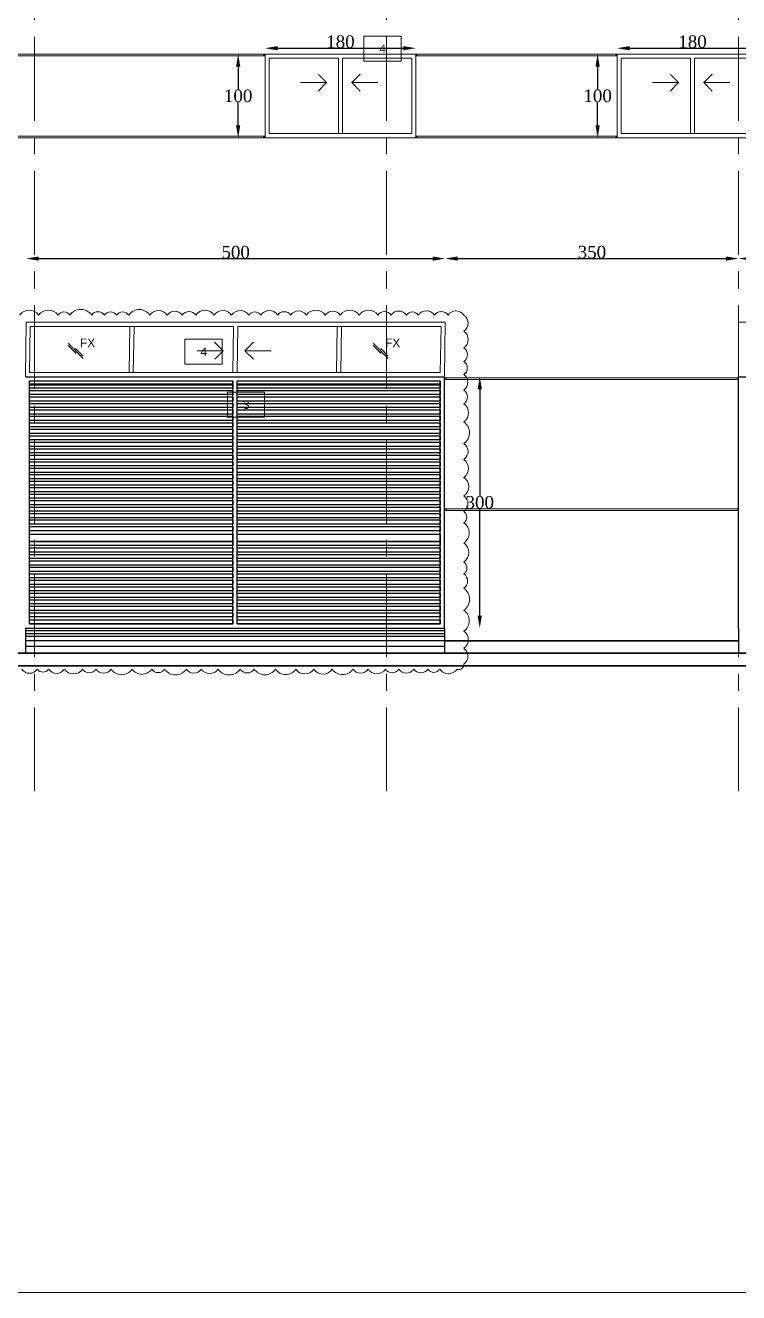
# Model space of a CAD drawing. Header units: millimetres. Extents: x -9083 to 924194, y -232449 to 321637.
# Drawn here: x 9123 to 17631, y 64923 to 80044 of the extents above; entities that cross this region are included whole.
import ezdxf
from ezdxf.enums import TextEntityAlignment as Align

# ---------------------------------------------------------------- set-up
doc = ezdxf.new("R2010")
doc.units = ezdxf.units.MM
doc.header["$LTSCALE"] = 400
doc.header["$MEASUREMENT"] = 0
doc.header["$PDMODE"] = 3
doc.linetypes.add('CENTER', pattern=[2, 1.25, -0.25, 0.25, -0.25])
doc.linetypes.add('CENTERX2', pattern=[4, 2.5, -0.5, 0.5, -0.5])
doc.layers.get('0').update_dxf_attribs({"lineweight": 0, "true_color": 0xff1414})
doc.layers.get('Defpoints').update_dxf_attribs({"color": 8, "lineweight": 5})
doc.layers.add('AXIES', color=7, linetype='CENTER', lineweight=0, true_color=0x949596)
for name, color, linetype in [('DOORS', 1, 'Continuous'), ('ELE', 2, 'Continuous'), ('HACH', 8, 'Continuous')]:
    doc.layers.add(name, color=color, linetype=linetype)
for name, color, linetype, lineweight in [('ELEVATION 00', 7, 'Continuous', 30), ('ELEVATION 02', 3, 'Continuous', 18), ('ELEVATION WINDOW', 5, 'Continuous', 5), ('FINISH', 3, 'Continuous', 9), ('REVC', 210, 'Continuous', 0), ('ROOMS DIMENSION', 3, 'Continuous', 5), ('TAG ELEVATIONS DETAIL', 8, 'Continuous', 9)]:
    doc.layers.add(name, color=color, linetype=linetype, lineweight=lineweight)
doc.styles.add('ROMAN', font='times.ttf')
doc.styles.get("Standard").update_dxf_attribs({"font": 'GOTHIC.TTF', "height": 220})
doc.styles.add('WA-GV03-ELEV & SEC.-TYPE A$0$BOLD', font='romantic.ttf')
doc.styles.add('WA-GV03-ELEV & SEC.-TYPE A$0$Standard', font='arial.ttf')
doc.dimstyles.new('ELEV DIM', dxfattribs={"dimtxt": 150, "dimasz": 150, "dimexe": 0.06, "dimexo": 0.06, "dimgap": 0.03, "dimtad": 1, "dimtih": 1, "dimtoh": 1, "dimdec": 0, "dimlfac": 0.1, "dimzin": 13, "dimdsep": 46, "dimtxsty": 'ROMAN', "dimcen": 0.09, "dimdle": 0.06, "dimse1": 1, "dimse2": 1, "dimclrd": 256, "dimclre": 256, "dimclrt": 3, "dimadec": 0, "dimazin": 0, "dimtfac": 1, "dimtdec": 0, "dimtix": 1, "dimtmove": 2, "dimatfit": 3, "dimfxl": 0.06, "dimtolj": 1, "dimtzin": 0, "dimarcsym": 0})

# ---------------------------------------------------------------- blocks, each defined once
blk = doc.blocks.new('*D509')
at = {"layer": 'Defpoints', "color": 0, "transparency": 16777216}
for p in [(9131, 76352), (3289, 72702), (3831, 72702)]:
    blk.add_point(p, dxfattribs=at)
at = {"layer": 'ROOMS DIMENSION', "lineweight": -2, "transparency": 16777216}
for p, q in [((3289, 76202), (3289, 74603)), ((3289, 72852), (3289, 74450))]:
    blk.add_line(p, q, dxfattribs=at)
at = {"layer": 'ROOMS DIMENSION', "transparency": 16777216}
for points in [[(3264, 76202), (3314, 76202), (3289, 76352)], [(3264, 72852), (3314, 72852), (3289, 72702)]]:
    blk.add_solid(points, dxfattribs=at)
at = {"layer": 'ROOMS DIMENSION', "color": 3, "transparency": 16777216, "insert": (3289, 74527), "char_height": 150, "attachment_point": 5, "style": 'ROMAN'}
blk.add_mtext('\\A1;365', dxfattribs=at)
blk = doc.blocks.new('*D511')
at = {"layer": 'Defpoints', "color": 0, "transparency": 16777216}
for p in [(24198, 79702), (3384, 78702), (24103, 78702)]:
    blk.add_point(p, dxfattribs=at)
at = {"layer": 'ROOMS DIMENSION', "lineweight": -2, "transparency": 16777216}
for p, q in [((24103, 79552), (24103, 79278)), ((24103, 78852), (24103, 79125))]:
    blk.add_line(p, q, dxfattribs=at)
at = {"layer": 'ROOMS DIMENSION', "transparency": 16777216}
for points in [[(24078, 79552), (24128, 79552), (24103, 79702)], [(24078, 78852), (24128, 78852), (24103, 78702)]]:
    blk.add_solid(points, dxfattribs=at)
at = {"layer": 'ROOMS DIMENSION', "color": 3, "transparency": 16777216, "insert": (24103, 79202), "char_height": 150, "attachment_point": 5, "style": 'ROMAN'}
blk.add_mtext('\\A1;100', dxfattribs=at)
blk = doc.blocks.new('WA-GV03-ELEV & SEC.-TYPE A$0$RCSS TG')
blk.add_lwpolyline([(28718, -28969), (29160, -28969), (29160, -29267), (28718, -29267)], close=True)
at = {"style": 'WA-GV03-ELEV & SEC.-TYPE A$0$BOLD'}
blk.add_attdef('CH', text='', height=80, dxfattribs=at).set_placement((28932, -29118), align=Align.MIDDLE)
blk = doc.blocks.new('*D536')
at = {"layer": 'Defpoints', "color": 0, "transparency": 16777216}
for p in [(2831, 78702), (3289, 76352), (9131, 76352)]:
    blk.add_point(p, dxfattribs=at)
at = {"layer": 'ROOMS DIMENSION', "lineweight": -2, "transparency": 16777216}
for p, q in [((3289, 78552), (3289, 77603)), ((3289, 76502), (3289, 77450))]:
    blk.add_line(p, q, dxfattribs=at)
at = {"layer": 'ROOMS DIMENSION', "transparency": 16777216}
for points in [[(3264, 78552), (3314, 78552), (3289, 78702)], [(3264, 76502), (3314, 76502), (3289, 76352)]]:
    blk.add_solid(points, dxfattribs=at)
at = {"layer": 'ROOMS DIMENSION', "color": 3, "transparency": 16777216, "insert": (3289, 77527), "char_height": 150, "attachment_point": 5, "style": 'ROMAN'}
blk.add_mtext('\\A1;235', dxfattribs=at)
blk = doc.blocks.new('*D513')
at = {"layer": 'Defpoints', "color": 0, "transparency": 16777216}
for p in [(11756, 79702), (10660, 78702), (11661, 78702)]:
    blk.add_point(p, dxfattribs=at)
at = {"layer": 'ROOMS DIMENSION', "lineweight": -2, "transparency": 16777216}
for p, q in [((11661, 79552), (11661, 79278)), ((11661, 78852), (11661, 79125))]:
    blk.add_line(p, q, dxfattribs=at)
at = {"layer": 'ROOMS DIMENSION', "transparency": 16777216}
for points in [[(11636, 79552), (11686, 79552), (11661, 79702)], [(11636, 78852), (11686, 78852), (11661, 78702)]]:
    blk.add_solid(points, dxfattribs=at)
at = {"layer": 'ROOMS DIMENSION', "color": 3, "transparency": 16777216, "insert": (11661, 79202), "char_height": 150, "attachment_point": 5, "style": 'ROMAN'}
blk.add_mtext('\\A1;100', dxfattribs=at)
blk = doc.blocks.new('*D514')
at = {"layer": 'Defpoints', "color": 0, "transparency": 16777216}
for p in [(16044, 79702), (6850, 78702), (15949, 78702)]:
    blk.add_point(p, dxfattribs=at)
at = {"layer": 'ROOMS DIMENSION', "lineweight": -2, "transparency": 16777216}
for p, q in [((15949, 79552), (15949, 79278)), ((15949, 78852), (15949, 79125))]:
    blk.add_line(p, q, dxfattribs=at)
at = {"layer": 'ROOMS DIMENSION', "transparency": 16777216}
for points in [[(15924, 79552), (15974, 79552), (15949, 79702)], [(15924, 78852), (15974, 78852), (15949, 78702)]]:
    blk.add_solid(points, dxfattribs=at)
at = {"layer": 'ROOMS DIMENSION', "color": 3, "transparency": 16777216, "insert": (15949, 79202), "char_height": 150, "attachment_point": 5, "style": 'ROMAN'}
blk.add_mtext('\\A1;100', dxfattribs=at)
blk = doc.blocks.new('*D515')
at = {"layer": 'Defpoints', "color": 0, "transparency": 16777216}
for p in [(20219, 79702), (11573, 78702), (20124, 78702)]:
    blk.add_point(p, dxfattribs=at)
at = {"layer": 'ROOMS DIMENSION', "lineweight": -2, "transparency": 16777216}
for p, q in [((20124, 79552), (20124, 79278)), ((20124, 78852), (20124, 79125))]:
    blk.add_line(p, q, dxfattribs=at)
at = {"layer": 'ROOMS DIMENSION', "transparency": 16777216}
for points in [[(20099, 79552), (20149, 79552), (20124, 79702)], [(20099, 78852), (20149, 78852), (20124, 78702)]]:
    blk.add_solid(points, dxfattribs=at)
at = {"layer": 'ROOMS DIMENSION', "color": 3, "transparency": 16777216, "insert": (20124, 79202), "char_height": 150, "attachment_point": 5, "style": 'ROMAN'}
blk.add_mtext('\\A1;100', dxfattribs=at)
blk = doc.blocks.new('*D521')
at = {"layer": 'Defpoints', "color": 0, "transparency": 16777216}
for p in [(13781, 79771), (11981, 78835), (13781, 78835)]:
    blk.add_point(p, dxfattribs=at)
at = {"layer": 'ROOMS DIMENSION', "lineweight": -2, "transparency": 16777216}
blk.add_line((12131, 79771), (13631, 79771), dxfattribs=at)
at = {"layer": 'ROOMS DIMENSION', "transparency": 16777216}
for points in [[(12131, 79796), (12131, 79746), (11981, 79771)], [(13631, 79796), (13631, 79746), (13781, 79771)]]:
    blk.add_solid(points, dxfattribs=at)
at = {"layer": 'ROOMS DIMENSION', "color": 3, "transparency": 16777216, "insert": (12881, 79848), "char_height": 150, "attachment_point": 5, "style": 'ROMAN'}
blk.add_mtext('\\A1;180', dxfattribs=at)
blk = doc.blocks.new('*D522')
at = {"layer": 'Defpoints', "color": 0, "transparency": 16777216}
for p in [(17981, 79771), (16181, 78835), (17981, 78835)]:
    blk.add_point(p, dxfattribs=at)
at = {"layer": 'ROOMS DIMENSION', "lineweight": -2, "transparency": 16777216}
blk.add_line((16331, 79771), (17831, 79771), dxfattribs=at)
at = {"layer": 'ROOMS DIMENSION', "transparency": 16777216}
for points in [[(16331, 79796), (16331, 79746), (16181, 79771)], [(17831, 79796), (17831, 79746), (17981, 79771)]]:
    blk.add_solid(points, dxfattribs=at)
at = {"layer": 'ROOMS DIMENSION', "color": 3, "transparency": 16777216, "insert": (17081, 79848), "char_height": 150, "attachment_point": 5, "style": 'ROMAN'}
blk.add_mtext('\\A1;180', dxfattribs=at)
blk = doc.blocks.new('*D532')
at = {"layer": 'Defpoints', "color": 0, "transparency": 16777216}
for p in [(14131, 77261), (9131, 76502), (14131, 76502)]:
    blk.add_point(p, dxfattribs=at)
at = {"layer": 'ROOMS DIMENSION', "lineweight": -2, "transparency": 16777216}
blk.add_line((9281, 77261), (13981, 77261), dxfattribs=at)
at = {"layer": 'ROOMS DIMENSION', "transparency": 16777216}
for points in [[(9281, 77286), (9281, 77236), (9131, 77261)], [(13981, 77286), (13981, 77236), (14131, 77261)]]:
    blk.add_solid(points, dxfattribs=at)
at = {"layer": 'ROOMS DIMENSION', "color": 3, "transparency": 16777216, "insert": (11631, 77337), "char_height": 150, "attachment_point": 5, "style": 'ROMAN'}
blk.add_mtext('\\A1;500', dxfattribs=at)
blk = doc.blocks.new('*D505')
at = {"layer": 'Defpoints', "color": 0, "transparency": 16777216}
for p in [(22631, 77261), (17631, 76502), (22631, 76502)]:
    blk.add_point(p, dxfattribs=at)
at = {"layer": 'ROOMS DIMENSION', "lineweight": -2, "transparency": 16777216}
blk.add_line((17781, 77261), (22481, 77261), dxfattribs=at)
at = {"layer": 'ROOMS DIMENSION', "transparency": 16777216}
for points in [[(17781, 77286), (17781, 77236), (17631, 77261)], [(22481, 77286), (22481, 77236), (22631, 77261)]]:
    blk.add_solid(points, dxfattribs=at)
at = {"layer": 'ROOMS DIMENSION', "color": 3, "transparency": 16777216, "insert": (20131, 77337), "char_height": 150, "attachment_point": 5, "style": 'ROMAN'}
blk.add_mtext('\\A1;500', dxfattribs=at)
blk = doc.blocks.new('*D531')
at = {"layer": 'Defpoints', "color": 0, "transparency": 16777216}
for p in [(14123, 75852), (14543, 75852), (14123, 72852)]:
    blk.add_point(p, dxfattribs=at)
at = {"layer": 'ROOMS DIMENSION', "lineweight": -2, "transparency": 16777216}
for p, q in [((14543, 75702), (14543, 74428)), ((14543, 73002), (14543, 74275))]:
    blk.add_line(p, q, dxfattribs=at)
at = {"layer": 'ROOMS DIMENSION', "transparency": 16777216}
for points in [[(14518, 75702), (14568, 75702), (14543, 75852)], [(14518, 73002), (14568, 73002), (14543, 72852)]]:
    blk.add_solid(points, dxfattribs=at)
at = {"layer": 'ROOMS DIMENSION', "color": 3, "transparency": 16777216, "insert": (14543, 74352), "char_height": 150, "attachment_point": 5, "style": 'ROMAN'}
blk.add_mtext('\\A1;300', dxfattribs=at)
blk = doc.blocks.new('DFGG')
at = {"layer": 'AXIES', "linetype": 'CENTERX2'}
for p, q in [((9231.3, 70905.5), (9231.3, 89453.1)), ((13431.3, 70905.5), (13431.3, 89453.1)), ((17631.3, 70905.5), (17631.3, 89453.1))]:
    blk.add_line(p, q, dxfattribs=at)
blk = doc.blocks.new('*D541')
at = {"layer": 'Defpoints', "color": 0, "transparency": 16777216}
for p in [(17631, 77261), (14131, 76502), (17631, 76502)]:
    blk.add_point(p, dxfattribs=at)
at = {"layer": 'ROOMS DIMENSION', "lineweight": -2, "transparency": 16777216}
blk.add_line((14281, 77261), (17481, 77261), dxfattribs=at)
at = {"layer": 'ROOMS DIMENSION', "transparency": 16777216}
for points in [[(14281, 77286), (14281, 77236), (14131, 77261)], [(17481, 77286), (17481, 77236), (17631, 77261)]]:
    blk.add_solid(points, dxfattribs=at)
at = {"layer": 'ROOMS DIMENSION', "color": 3, "transparency": 16777216, "insert": (15881, 77337), "char_height": 150, "attachment_point": 5, "style": 'ROMAN'}
blk.add_mtext('\\A1;350', dxfattribs=at)

msp = doc.modelspace()

# ---------------------------------------------------------------- linework, layer by layer
at = {"layer": 'Defpoints'}
msp.add_lwpolyline([(-8100, 123208.72705), (55596.80779, 123208.72705), (55596.80779, 64923.38106), (-8100, 64923.38106)], close=True, dxfattribs=at)
at = {"layer": 'DOORS', "lineweight": -2}
for p, q in [((9122.509, 75851.64247), (14122.509, 75851.64247)), ((9172.509, 75801.64247), (11597.509, 75801.64247)), ((9172.509, 72901.64247), (9172.509, 75801.64247)), ((11597.509, 72901.64247), (11597.509, 75801.64247)), ((11647.509, 75801.64247), (14072.509, 75801.64247)), ((11647.509, 72901.64247), (11647.509, 75801.64247)), ((14072.509, 72901.64247), (14072.509, 75801.64247)), ((14122.509, 72851.64247), (14122.509, 75851.64247)), ((17631.26178, 72851.64247), (17631.26178, 75851.64247)), ((17631.26178, 75851.64247), (22631.26178, 75851.64247)), ((9172.509, 72901.64247), (11597.509, 72901.64247)), ((11647.509, 72901.64247), (14072.509, 72901.64247))]:
    msp.add_line(p, q, dxfattribs=at)
for points in [[(9172.509, 75801.64247), (11597.509, 75801.64247), (11597.509, 75751.64247), (9172.509, 75751.64247)], [(9172.509, 75765.48015), (11597.509, 75765.48015), (11597.509, 75715.48015), (9172.509, 75715.48015)], [(11647.509, 75801.64247), (14072.509, 75801.64247), (14072.509, 75751.64247), (11647.509, 75751.64247)], [(11647.509, 75765.48015), (14072.509, 75765.48015), (14072.509, 75715.48015), (11647.509, 75715.48015)], [(9172.509, 75688.17387), (11597.509, 75688.17387), (11597.509, 75638.17387), (9172.509, 75638.17387)], [(9172.509, 75610.86759), (11597.509, 75610.86759), (11597.509, 75560.86759), (9172.509, 75560.86759)], [(11647.509, 75688.17387), (14072.509, 75688.17387), (14072.509, 75638.17387), (11647.509, 75638.17387)], [(11647.509, 75610.86759), (14072.509, 75610.86759), (14072.509, 75560.86759), (11647.509, 75560.86759)], [(9172.509, 75533.56131), (11597.509, 75533.56131), (11597.509, 75483.56131), (9172.509, 75483.56131)], [(9172.509, 75456.25503), (11597.509, 75456.25503), (11597.509, 75406.25503), (9172.509, 75406.25503)], [(11647.509, 75533.56131), (14072.509, 75533.56131), (14072.509, 75483.56131), (11647.509, 75483.56131)], [(11647.509, 75456.25503), (14072.509, 75456.25503), (14072.509, 75406.25503), (11647.509, 75406.25503)], [(9172.509, 75378.94875), (11597.509, 75378.94875), (11597.509, 75328.94875), (9172.509, 75328.94875)], [(9172.509, 75301.64247), (11597.509, 75301.64247), (11597.509, 75251.64247), (9172.509, 75251.64247)], [(11647.509, 75378.94875), (14072.509, 75378.94875), (14072.509, 75328.94875), (11647.509, 75328.94875)], [(11647.509, 75301.64247), (14072.509, 75301.64247), (14072.509, 75251.64247), (11647.509, 75251.64247)], [(9172.509, 75224.33619), (11597.509, 75224.33619), (11597.509, 75174.33619), (9172.509, 75174.33619)], [(11647.509, 75224.33619), (14072.509, 75224.33619), (14072.509, 75174.33619), (11647.509, 75174.33619)], [(9172.509, 75147.02991), (11597.509, 75147.02991), (11597.509, 75097.02991), (9172.509, 75097.02991)], [(9172.509, 75069.72363), (11597.509, 75069.72363), (11597.509, 75019.72363), (9172.509, 75019.72363)], [(11647.509, 75147.02991), (14072.509, 75147.02991), (14072.509, 75097.02991), (11647.509, 75097.02991)], [(11647.509, 75069.72363), (14072.509, 75069.72363), (14072.509, 75019.72363), (11647.509, 75019.72363)], [(9172.509, 74992.41735), (11597.509, 74992.41735), (11597.509, 74942.41735), (9172.509, 74942.41735)], [(9172.509, 74915.11107), (11597.509, 74915.11107), (11597.509, 74865.11107), (9172.509, 74865.11107)], [(11647.509, 74992.41735), (14072.509, 74992.41735), (14072.509, 74942.41735), (11647.509, 74942.41735)], [(11647.509, 74915.11107), (14072.509, 74915.11107), (14072.509, 74865.11107), (11647.509, 74865.11107)], [(9172.509, 74837.80479), (11597.509, 74837.80479), (11597.509, 74787.80479), (9172.509, 74787.80479)], [(9172.509, 74760.49851), (11597.509, 74760.49851), (11597.509, 74710.49851), (9172.509, 74710.49851)], [(11647.509, 74837.80479), (14072.509, 74837.80479), (14072.509, 74787.80479), (11647.509, 74787.80479)], [(11647.509, 74760.49851), (14072.509, 74760.49851), (14072.509, 74710.49851), (11647.509, 74710.49851)], [(9172.509, 74683.19224), (11597.509, 74683.19224), (11597.509, 74633.19224), (9172.509, 74633.19224)], [(9172.509, 74605.88596), (11597.509, 74605.88596), (11597.509, 74555.88596), (9172.509, 74555.88596)], [(11647.509, 74683.19224), (14072.509, 74683.19224), (14072.509, 74633.19224), (11647.509, 74633.19224)], [(11647.509, 74605.88596), (14072.509, 74605.88596), (14072.509, 74555.88596), (11647.509, 74555.88596)], [(9172.509, 74528.57968), (11597.509, 74528.57968), (11597.509, 74478.57968), (9172.509, 74478.57968)], [(9172.509, 74451.2734), (11597.509, 74451.2734), (11597.509, 74401.2734), (9172.509, 74401.2734)], [(11647.509, 74528.57968), (14072.509, 74528.57968), (14072.509, 74478.57968), (11647.509, 74478.57968)], [(11647.509, 74451.2734), (14072.509, 74451.2734), (14072.509, 74401.2734), (11647.509, 74401.2734)], [(9172.509, 74373.96712), (11597.509, 74373.96712), (11597.509, 74323.96712), (9172.509, 74323.96712)], [(9172.509, 74296.66084), (11597.509, 74296.66084), (11597.509, 74246.66084), (9172.509, 74246.66084)], [(11647.509, 74373.96712), (14072.509, 74373.96712), (14072.509, 74323.96712), (11647.509, 74323.96712)], [(11647.509, 74296.66084), (14072.509, 74296.66084), (14072.509, 74246.66084), (11647.509, 74246.66084)], [(9172.509, 74219.35456), (11597.509, 74219.35456), (11597.509, 74169.35456), (9172.509, 74169.35456)], [(9172.509, 74142.04828), (11597.509, 74142.04828), (11597.509, 74092.04828), (9172.509, 74092.04828)], [(11647.509, 74219.35456), (14072.509, 74219.35456), (14072.509, 74169.35456), (11647.509, 74169.35456)], [(11647.509, 74142.04828), (14072.509, 74142.04828), (14072.509, 74092.04828), (11647.509, 74092.04828)], [(9172.509, 74064.742), (11597.509, 74064.742), (11597.509, 74014.742), (9172.509, 74014.742)], [(9172.509, 73973.73155), (11597.509, 73973.73155), (11597.509, 73886.63865), (9172.509, 73886.63865)], [(11647.509, 74064.742), (14072.509, 74064.742), (14072.509, 74014.742), (11647.509, 74014.742)], [(11647.509, 73973.73155), (14072.509, 73973.73155), (14072.509, 73886.63865), (11647.509, 73886.63865)], [(9172.509, 73886.63865), (11597.509, 73886.63865), (11597.509, 73836.63865), (9172.509, 73836.63865)], [(9172.509, 73809.33237), (11597.509, 73809.33237), (11597.509, 73759.33237), (9172.509, 73759.33237)], [(11647.509, 73886.63865), (14072.509, 73886.63865), (14072.509, 73836.63865), (11647.509, 73836.63865)], [(11647.509, 73809.33237), (14072.509, 73809.33237), (14072.509, 73759.33237), (11647.509, 73759.33237)], [(9172.509, 73732.02609), (11597.509, 73732.02609), (11597.509, 73682.02609), (9172.509, 73682.02609)], [(9172.509, 73654.71981), (11597.509, 73654.71981), (11597.509, 73604.71981), (9172.509, 73604.71981)], [(11647.509, 73732.02609), (14072.509, 73732.02609), (14072.509, 73682.02609), (11647.509, 73682.02609)], [(11647.509, 73654.71981), (14072.509, 73654.71981), (14072.509, 73604.71981), (11647.509, 73604.71981)], [(9172.509, 73577.41353), (11597.509, 73577.41353), (11597.509, 73527.41353), (9172.509, 73527.41353)], [(9172.509, 73500.10725), (11597.509, 73500.10725), (11597.509, 73450.10725), (9172.509, 73450.10725)], [(11647.509, 73577.41353), (14072.509, 73577.41353), (14072.509, 73527.41353), (11647.509, 73527.41353)], [(11647.509, 73500.10725), (14072.509, 73500.10725), (14072.509, 73450.10725), (11647.509, 73450.10725)], [(9172.509, 73422.80097), (11597.509, 73422.80097), (11597.509, 73372.80097), (9172.509, 73372.80097)], [(9172.509, 73345.4947), (11597.509, 73345.4947), (11597.509, 73295.4947), (9172.509, 73295.4947)], [(11647.509, 73422.80097), (14072.509, 73422.80097), (14072.509, 73372.80097), (11647.509, 73372.80097)], [(11647.509, 73345.4947), (14072.509, 73345.4947), (14072.509, 73295.4947), (11647.509, 73295.4947)], [(9172.509, 73268.18842), (11597.509, 73268.18842), (11597.509, 73218.18842), (9172.509, 73218.18842)], [(9172.509, 73190.88214), (11597.509, 73190.88214), (11597.509, 73140.88214), (9172.509, 73140.88214)], [(11647.509, 73268.18842), (14072.509, 73268.18842), (14072.509, 73218.18842), (11647.509, 73218.18842)], [(11647.509, 73190.88214), (14072.509, 73190.88214), (14072.509, 73140.88214), (11647.509, 73140.88214)], [(9172.509, 73113.57586), (11597.509, 73113.57586), (11597.509, 73063.57586), (9172.509, 73063.57586)], [(9172.509, 73036.26958), (11597.509, 73036.26958), (11597.509, 72986.26958), (9172.509, 72986.26958)], [(11647.509, 73113.57586), (14072.509, 73113.57586), (14072.509, 73063.57586), (11647.509, 73063.57586)], [(11647.509, 73036.26958), (14072.509, 73036.26958), (14072.509, 72986.26958), (11647.509, 72986.26958)], [(9172.509, 72951.64247), (11597.509, 72951.64247), (11597.509, 72901.64247), (9172.509, 72901.64247)], [(11647.509, 72951.64247), (14072.509, 72951.64247), (14072.509, 72901.64247), (11647.509, 72901.64247)]]:
    msp.add_lwpolyline(points, close=True, dxfattribs=at)
at = {"layer": 'ELE', "color": 3}
for p, q in [((9122.5246, 72847.01196, 0), (9122.509, 72551.64247)), ((14122.509, 72847.00668, 0), (9122.5246, 72847.00668, 0)), ((14122.509, 72847.00668, 0), (14122.509, 72551.64247)), ((17631.27738, 72847.01196, 0), (17631.26178, 72551.64247))]:
    msp.add_line(p, q, dxfattribs=at)
at = {"layer": 'ELE', "color": 8}
for p, q in [((14122.509, 72820.2238, 0), (9122.5246, 72820.2238, 0)), ((14122.509, 72785.06394, 0), (9122.5246, 72785.06394, 0)), ((14122.509, 72751.62825, 0), (9122.5246, 72751.62825, 0)), ((14122.509, 72701.64247, 0), (9122.5246, 72701.64247, 0)), ((14122.509, 72631.25142, 0), (9122.5246, 72631.25142, 0))]:
    msp.add_line(p, q, dxfattribs=at)
at = {"layer": 'ELEVATION 00'}
for p, q in [((14122.509, 72701.64247), (17631.2697, 72701.64247)), ((1609.36286, 72551.64247), (52444.14335, 72551.64247)), ((-10.30991, 72401.64247), (50931.26178, 72401.64247))]:
    msp.add_line(p, q, dxfattribs=at)
at = {"layer": 'ELEVATION 02'}
for p, q in [((8831.24754, 79701.64247), (11981.26178, 79701.64247)), ((11964.53473, 79691.64247), (11981.26178, 79701.64247)), ((11981.26178, 79681.64247), (11964.53473, 79691.64247)), ((13781.26178, 79701.64247), (16181.26178, 79701.64247)), ((13798.00306, 79691.64247), (13781.27602, 79701.64247)), ((13781.27602, 79681.64247), (13798.00306, 79691.64247)), ((16164.53473, 79691.64247), (16181.26178, 79701.64247)), ((16181.26178, 79681.64247), (16164.53473, 79691.64247)), ((8831.24754, 79681.64247), (11981.26178, 79681.64247)), ((13781.26178, 79681.64247), (16181.26178, 79681.64247)), ((8831.24754, 78721.64247), (11981.27602, 78721.64247)), ((8831.24754, 78701.64247), (11981.27602, 78701.64247)), ((11964.54897, 78711.64247), (11981.27602, 78721.64247)), ((11981.27602, 78701.64247), (11964.54897, 78711.64247)), ((13781.26178, 78721.64247), (16181.27602, 78721.64247)), ((13797.98883, 78711.64247), (13781.26178, 78721.64247)), ((13781.26178, 78701.64247), (13797.98883, 78711.64247)), ((13781.26178, 78701.64247), (16181.27602, 78701.64247)), ((16164.54897, 78711.64247), (16181.27602, 78721.64247)), ((16181.27602, 78701.64247), (16164.54897, 78711.64247)), ((14129.12993, 75837.64247), (17631.26178, 75837.64247)), ((14145.85698, 75827.64247), (14129.12993, 75837.64247)), ((14129.12993, 75817.64247), (14145.85698, 75827.64247)), ((14129.12993, 75817.64247), (17631.26178, 75817.64247)), ((17614.53473, 75827.64247), (17631.26178, 75837.64247)), ((17631.26178, 75817.64247), (17614.53473, 75827.64247)), ((14129.12993, 74274.64247), (17631.26178, 74274.64247)), ((14145.85698, 74264.64247), (14129.12993, 74274.64247)), ((14129.12993, 74254.64247), (14145.85698, 74264.64247)), ((14129.12993, 74254.64247), (17631.26178, 74254.64247)), ((17614.53473, 74264.64247), (17631.26178, 74274.64247)), ((17631.26178, 74254.64247), (17614.53473, 74264.64247))]:
    msp.add_line(p, q, dxfattribs=at)
at = {"layer": 'ELEVATION WINDOW'}
for p, q in [((12856.26178, 79651.64247), (12856.26178, 78751.64247)), ((12906.26178, 79651.64247), (12906.26178, 78751.64247)), ((17056.26178, 79651.64247), (17056.26178, 78751.64247)), ((17106.26178, 79651.64247), (17106.26178, 78751.64247)), ((12614.02478, 79462.26718, 0.0001), (12715.36778, 79360.92418, 0.0001)), ((13116.77552, 79462.26718, 0.0001), (13015.43252, 79360.92418, 0.0001)), ((16814.02478, 79462.26718, 0.0001), (16915.36778, 79360.92418, 0.0001)), ((17316.77552, 79462.26718, 0.0001), (17215.43252, 79360.92418, 0.0001)), ((12715.36778, 79360.92418, 0.0001), (12404.60378, 79360.92418, 0.0001)), ((12715.36778, 79360.92418, 0.0001), (12614.18651, 79259.7429, 0.0001)), ((13015.43252, 79360.92418, 0.0001), (13116.61379, 79259.7429, 0.0001)), ((13015.43252, 79360.92418, 0.0001), (13326.19652, 79360.92418, 0.0001)), ((16915.36778, 79360.92418, 0.0001), (16604.60378, 79360.92418, 0.0001)), ((16915.36778, 79360.92418, 0.0001), (16814.18651, 79259.7429, 0.0001)), ((17215.43252, 79360.92418, 0.0001), (17316.61379, 79259.7429, 0.0001)), ((17215.43252, 79360.92418, 0.0001), (17526.19652, 79360.92418, 0.0001)), ((9122.509, 75851.64247), (9131.26178, 76501.75193)), ((9131.26178, 76501.75193), (14131.26178, 76501.75193)), ((9172.509, 75901.64247), (9181.26178, 76451.75193)), ((9181.26178, 76451.75193), (11606.26178, 76451.75193)), ((10360.009, 75901.64247), (10368.76178, 76451.75193)), ((10410.009, 75901.64247), (10418.76178, 76451.75193)), ((11597.509, 75901.64247), (11606.26178, 76451.75193)), ((11647.509, 75901.64247), (11656.26178, 76451.75193)), ((11656.26178, 76451.75193), (14081.26178, 76451.75193)), ((12835.009, 75901.64247), (12843.76178, 76451.75193)), ((12885.009, 75901.64247), (12893.76178, 76451.75193)), ((14072.509, 75901.64247), (14081.26178, 76451.75193)), ((14131.26178, 76501.75193), (14122.509, 75851.64247)), ((17631.26178, 76501.64247), (22631.26178, 76501.64247)), ((17631.26178, 75851.64247), (17631.26178, 76501.64247)), ((11380.7541, 76263.00954, 0.0001), (11482.0971, 76161.66654, 0.0001)), ((11843.55007, 76263.00954, 0.0001), (11742.20706, 76161.66654, 0.0001)), ((11482.0971, 76161.66654, 0.0001), (11171.3331, 76161.66654, 0.0001)), ((11482.0971, 76161.66654, 0.0001), (11380.91583, 76060.48526, 0.0001)), ((11742.20706, 76161.66654, 0.0001), (11843.38834, 76060.48526, 0.0001)), ((11742.20706, 76161.66654, 0.0001), (12052.97107, 76161.66654, 0.0001)), ((9172.509, 75901.64247), (14072.509, 75901.64247))]:
    msp.add_line(p, q, dxfattribs=at)
for points in [[(11981.26178, 79701.64247), (13781.26178, 79701.64247), (13781.26178, 78701.64247), (11981.26178, 78701.64247)], [(16181.26178, 79701.64247), (17981.26178, 79701.64247), (17981.26178, 78701.64247), (16181.26178, 78701.64247)]]:
    msp.add_lwpolyline(points, close=True, dxfattribs=at)
for points in [[(12906.26178, 79651.64247), (13731.26178, 79651.64247), (13731.26178, 78751.64247), (12031.26178, 78751.64247), (12031.26178, 79651.64247), (12856.26178, 79651.64247)], [(17106.26178, 79651.64247), (17931.26178, 79651.64247), (17931.26178, 78751.64247), (16231.26178, 78751.64247), (16231.26178, 79651.64247), (17056.26178, 79651.64247)]]:
    msp.add_lwpolyline(points, dxfattribs=at)
at = {"layer": 'FINISH'}
msp.add_line((14122.509, 72701.64247), (14122.509, 72631.25142, 0), dxfattribs=at)
at = {"layer": 'HACH'}
for p, q in [((9812.51283, 76070.30657, 0.00019), (9632.51283, 76250.30657, 0.00019)), ((9722.9651, 76134.39845, 0.00019), (9632.9651, 76224.39845, 0.00019)), ((13451.78731, 76070.30657, 0.00019), (13271.78731, 76250.30657, 0.00019)), ((13362.23958, 76134.39845, 0.00019), (13272.23958, 76224.39845, 0.00019)), ((9812.06056, 76096.21469, 0.00019), (9722.06056, 76186.21469, 0.00019)), ((13451.33503, 76096.21469, 0.00019), (13361.33503, 76186.21469, 0.00019))]:
    msp.add_line(p, q, dxfattribs=at)
at = {"layer": 'REVC'}
msp.add_lwpolyline([(9055.97651, 76587.36907, -0.52056705), (9280.38521, 76587.36907, -0.52056705), (9511.52833, 76587.36907, -0.52056705), (9653.78121, 76587.36907, -0.52056705), (9913.72973, 76587.36907, -0.52056705), (10065.88688, 76587.36907, -0.52056705), (10210.43475, 76587.36907, -0.52056705), (10356.08129, 76587.36907, -0.52056705), (10607.54974, 76587.36907, -0.52056705), (10815.69818, 76587.36907, -0.52056705), (10993.57226, 76587.36907, -0.52056705), (11156.43123, 76587.36907, -0.52056705), (11374.75658, 76587.36907, -0.52056705), (11583.3689, 76587.36907, -0.52056705), (11787.22441, 76587.36907, -0.52056705), (11931.9676, 76587.36907, -0.52056705), (12132.6858, 76587.36907, -0.52056705), (12287.30884, 76587.36907, -0.52056705), (12474.83898, 76587.36907, -0.52056705), (12699.4959, 76587.36907, -0.52056705), (12879.40455, 76587.36907, -0.52056705), (13104.53349, 76587.36907, -0.52056705), (13328.4661, 76587.36907, -0.52056705), (13483.76463, 76587.36907, -0.52056705), (13668.0598, 76587.36907, -0.52056705), (13810.07667, 76587.36907, -0.52056705), (14002.8275, 76587.36907, -0.52056705), (14164.31925, 76587.36907, -0.52056705), (14353.60231, 76587.36907, -0.52056705), (14353.60231, 76393.60095, -0.52056705), (14353.60231, 76196.58566, -0.52056705), (14353.60231, 76033.66565, -0.52056705), (14353.60231, 75877.76082, -0.52056705), (14353.60231, 75692.49312, -0.52056705), (14353.60231, 75528.13671, -0.52056705), (14353.60231, 75312.2854, -0.52056705), (14353.60231, 75054.76614, -0.52056705), (14353.60231, 74864.66024, -0.52056705), (14353.60231, 74649.83028, -0.52056705), (14353.60231, 74429.05532, -0.52056705), (14353.60231, 74242.57095, -0.52056705), (14353.60231, 74108.87139, -0.52056705), (14353.60231, 73868.13325, -0.52056705), (14353.60231, 73639.69203, -0.52056705), (14353.60231, 73498.80639, -0.52056705), (14353.60231, 73327.98005, -0.52056705), (14353.60231, 73063.96646, -0.52056705), (14353.60231, 72816.34741, -0.52056705), (14353.60231, 72612.21113, -0.52056705), (14353.60231, 72423.3748, -0.52056705), (14272.3735, 72361.35787, -0.52056705), (14065.10399, 72361.35787, -0.52056705), (13923.39231, 72361.35787, -0.52056705), (13756.0288, 72361.35787, -0.52056705), (13578.15065, 72361.35787, -0.52056705), (13417.45239, 72361.35787, -0.52056705), (13211.93667, 72361.35787, -0.52056705), (13029.88359, 72361.35787, -0.52056705), (12782.85457, 72361.35787, -0.52056705), (12563.77643, 72361.35787, -0.52056705), (12347.24964, 72361.35787, -0.52056705), (12107.44333, 72361.35787, -0.52056705), (11853.6921, 72361.35787, -0.52056705), (11685.11192, 72361.35787, -0.52056705), (11421.69649, 72361.35787, -0.52056705), (11222.00778, 72361.35787, -0.52056705), (11043.01062, 72361.35787, -0.52056705), (10784.38049, 72361.35787, -0.52056705), (10629.89173, 72361.35787, -0.52056705), (10396.2054, 72361.35787, -0.52056705), (10146.88545, 72361.35787, -0.52056705), (9964.84865, 72361.35787, -0.52056705), (9804.26432, 72361.35787, -0.52056705), (9589.45064, 72361.35787, -0.52056705), (9400.23588, 72361.35787, -0.52056705), (9265.6167, 72361.35787, -0.52056705), (9079.35613, 72361.35787, -0.52056705)], format="xyb", dxfattribs=at)

# ---------------------------------------------------------------- block references
msp.add_blockref('DFGG', (0, 0), dxfattribs=at)
at = {"layer": 'TAG ELEVATIONS DETAIL'}
ref = msp.add_blockref('WA-GV03-ELEV & SEC.-TYPE A$0$RCSS TG', (-15556.21819, 108882.74001), dxfattribs=at)
ref.add_attrib('CH', '4', dxfattribs={"layer": '0', "color": 1, "height": 100, "style": 'WA-GV03-ELEV & SEC.-TYPE A$0$Standard'}).set_placement((13385.41977, 79764.53092), align=Align.MIDDLE)
ref = msp.add_blockref('WA-GV03-ELEV & SEC.-TYPE A$0$RCSS TG', (-17691.10626, 105268.07939), dxfattribs=at)
ref.add_attrib('CH', '4', dxfattribs={"layer": '0', "color": 1, "height": 100, "style": 'WA-GV03-ELEV & SEC.-TYPE A$0$Standard'}).set_placement((11250.5317, 76149.8703), align=Align.MIDDLE)
ref = msp.add_blockref('WA-GV03-ELEV & SEC.-TYPE A$0$RCSS TG', (-17183.72673, 104636.13932, 0.00141), dxfattribs=at)
ref.add_attrib('CH', '3', dxfattribs={"layer": '0', "color": 1, "height": 100, "style": 'WA-GV03-ELEV & SEC.-TYPE A$0$Standard'}).set_placement((11757.91122, 75517.93023, 0.00141), align=Align.MIDDLE)

# ---------------------------------------------------------------- texts
at = {"layer": 'ELEVATION WINDOW'}
for p in [(9775.31338, 76202.42433, 388.60891), (13414.58786, 76202.42433, 388.60891)]:
    msp.add_text('FX', height=105, dxfattribs=at).set_placement(p)

# ---------------------------------------------------------------- dimensions: what is measured, and where the dimension line sits
at = {"layer": 'ROOMS DIMENSION'}
for base, p1, p2, picture, middle in [((13781.26178, 79771.18164), (11981.26178, 78835.08884), (13781.26178, 78835.08884), '*D521', (12881.26178, 79847.50941)), ((17981.26178, 79771.18164), (16181.26178, 78835.08884), (17981.26178, 78835.08884), '*D522', (17081.26178, 79847.50941)), ((14131.26178, 77260.79348), (9131.26178, 76501.75193), (14131.26178, 76501.75193), '*D532', (11631.26178, 77337.12124)), ((17631.26178, 77260.79348), (14131.26178, 76501.75193), (17631.26178, 76501.64247), '*D541', (15881.26178, 77337.12124)), ((22631.26178, 77260.79348), (17631.26178, 76501.64247), (22631.26178, 76501.64247), '*D505', (20131.26178, 77337.12124))]:
    dim = msp.add_linear_dim(base=base, p1=p1, p2=p2, dimstyle='ELEV DIM', dxfattribs=at)
    dim.commit()
    dim.dimension.update_dxf_attribs({"geometry": picture, "text_midpoint": middle})
for base, p1, p2, picture, middle in [((24103.0232, 78701.64247), (24198.03992, 79701.64247), (3384.19189, 78701.64247), '*D511', (24103.0232, 79201.64247)), ((15948.78046, 78701.64247), (16043.79718, 79701.63396), (6849.92887, 78701.64247), '*D514', (15948.78046, 79201.63822)), ((11661.1088, 78701.64247), (11756.12552, 79701.63396), (10660.39218, 78701.64247), '*D513', (11661.1088, 79201.63822)), ((20123.77683, 78701.64247), (20218.79355, 79701.63396), (11573.04598, 78701.64247), '*D515', (20123.77683, 79201.63822)), ((3289.02516, 76351.75193), (2831.26178, 78701.64247), (9131.26178, 76351.75193), '*D536', (3289.02516, 77526.6972)), ((3289.04516, 72701.64247), (9131.26178, 76351.75193), (3831.2333, 72701.64247), '*D509', (3289.04516, 74526.6972)), ((14542.75226, 75851.64247), (14122.509, 72851.64247), (14122.509, 75851.64247), '*D531', (14542.75226, 74351.64247))]:
    dim = msp.add_linear_dim(base=base, p1=p1, p2=p2, angle=90, dimstyle='ELEV DIM', dxfattribs=at)
    dim.commit()
    dim.dimension.update_dxf_attribs({"geometry": picture, "text_midpoint": middle})

doc.saveas('drawing.dxf')
